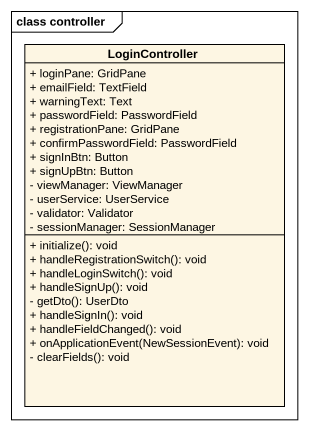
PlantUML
@startuml
mainframe class controller
hide circle
hide empty members
skinparam classAttributeIconSize 0
class LoginController {
  + loginPane: GridPane
  + emailField: TextField
  + warningText: Text
  + passwordField: PasswordField
  + registrationPane: GridPane
  + confirmPasswordField: PasswordField
  + signInBtn: Button
  + signUpBtn: Button
  - viewManager: ViewManager
  - userService: UserService
  - validator: Validator
  - sessionManager: SessionManager
  + initialize(): void
  + handleRegistrationSwitch(): void
  + handleLoginSwitch(): void
  + handleSignUp(): void
  - getDto(): UserDto
  + handleSignIn(): void
  + handleFieldChanged(): void
  + onApplicationEvent(NewSessionEvent): void
  - clearFields(): void
}
@enduml
